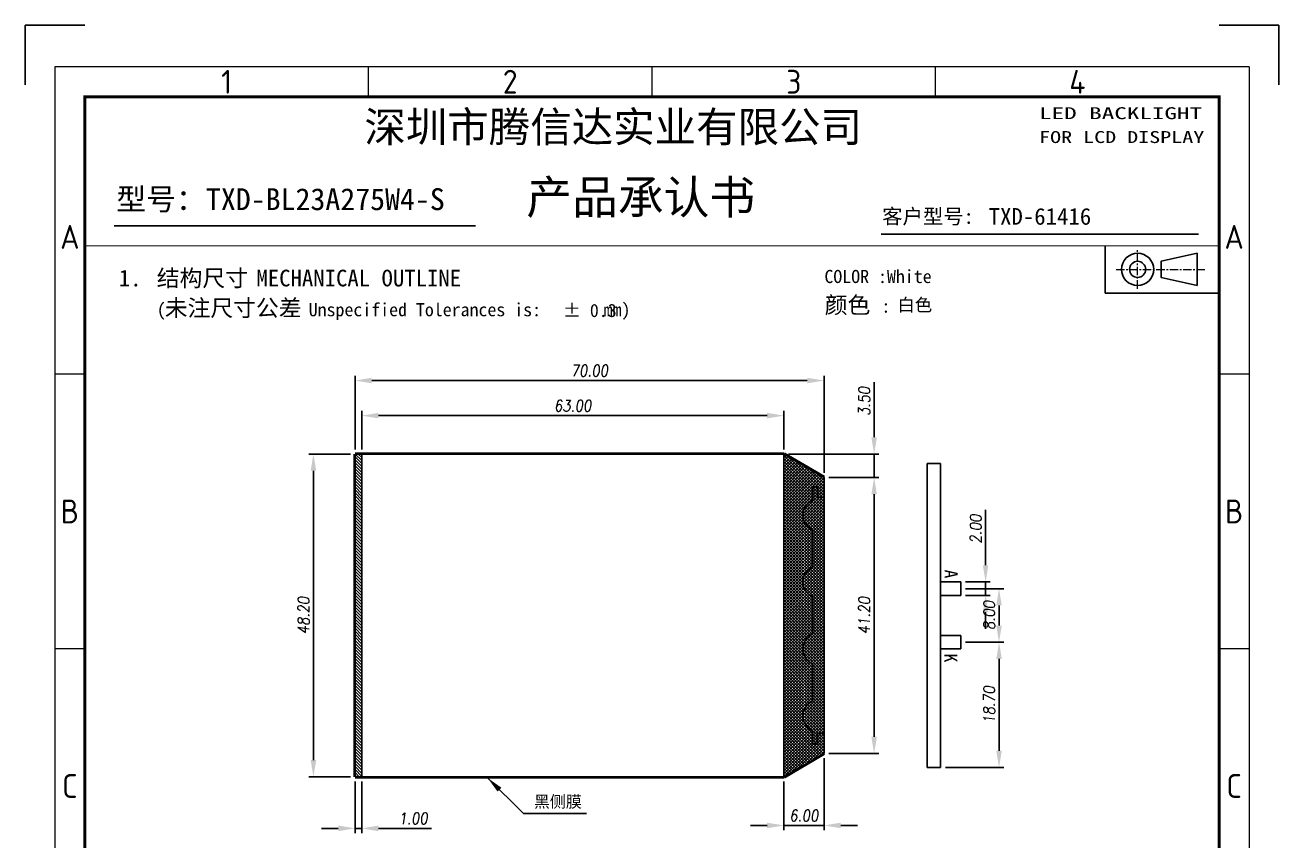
# Model space of a CAD drawing. Header units: millimetres. Extents: x -121 to 67, y 260 to 525.
# Drawn here: x -120.5 to 66.6, y 403.3 to 525.1 of the extents above; entities that cross this region are included whole.
import ezdxf
from ezdxf.enums import TextEntityAlignment as Align
from ezdxf.lldxf.tags import DXFTag

# ---------------------------------------------------------------- set-up
doc = ezdxf.new("R2010")
doc.units = ezdxf.units.MM
doc.linetypes.add('CENTER', pattern=[2, 1.25, -0.25, 0.25, -0.25])
for name, color, linetype, lineweight in [('CEN', 1, 'CENTER', 9), ('TEXT', 5, 'Continuous', 15), ('图框', 63, 'Continuous', 9)]:
    doc.layers.add(name, color=color, linetype=linetype, lineweight=lineweight)
doc.styles.add('ISO Proportional', font='isocp.shx')
doc.styles.add('ROMANS', font='romans.shx', dxfattribs={"width": 0.85, "oblique": 8})
doc.styles.add('STYLE1', font='')
doc.styles.get('STYLE1').set_extended_font_data('SimSun')
tags = doc.linetypes.add('CENTER2', pattern=[1.125, 0.75, -0.125, 0.125, -0.125]).pattern_tags.tags
tags[10:11] = [DXFTag(74, 4), DXFTag(75, 0), DXFTag(340, '0'), DXFTag(46, 1.0), DXFTag(50, 0.0), DXFTag(44, 0.0), DXFTag(45, 0.0)]
tags[8:9] = [DXFTag(74, 4), DXFTag(75, 0), DXFTag(340, '0'), DXFTag(46, 1.0), DXFTag(50, 0.0), DXFTag(44, 0.0), DXFTag(45, 0.0)]
tags[6:7] = [DXFTag(74, 4), DXFTag(75, 0), DXFTag(340, '0'), DXFTag(46, 1.0), DXFTag(50, 0.0), DXFTag(44, 0.0), DXFTag(45, 0.0)]
tags[4:5] = [DXFTag(74, 4), DXFTag(75, 0), DXFTag(340, '0'), DXFTag(46, 1.0), DXFTag(50, 0.0), DXFTag(44, 0.0), DXFTag(45, 0.0)]
doc.dimstyles.new('ISO-25', dxfattribs={"dimtxt": 2.5, "dimasz": 2.5, "dimexe": 1.25, "dimexo": 0.625, "dimtad": 1, "dimtxsty": 'Standard', "dimcen": 2.5, "dimadec": 0, "dimazin": 0, "dimtfac": 1, "dimtmove": 0, "dimatfit": 3, "dimfxl": 1, "dimarcsym": 0})
doc.dimstyles.new('ISO-25$0', dxfattribs={"dimtxt": 1.7, "dimasz": 2.5, "dimexe": 0.7, "dimexo": 0.7, "dimtad": 1, "dimzin": 1, "dimdsep": 46, "dimtxsty": 'ROMANS', "dimcen": 0.5, "dimclrd": 256, "dimclre": 256, "dimclrt": 256, "dimadec": 0, "dimazin": 0, "dimtp": 1.2, "dimtm": 1.2, "dimtfac": 1, "dimtmove": 0, "dimatfit": 3, "dimfxl": 0.5, "dimtolj": 1, "dimarcsym": 0})

# ---------------------------------------------------------------- blocks, each defined once
blk = doc.blocks.new('asdfasdgdfghghjgjhkhjklqwerwryeyturtuyzxcbxcvnbvbmnsfdgsfd')
at = {"const_width": 0.5}
blk.add_lwpolyline([(20.97, 289.91), (210.97, 289.91), (210.97, 12.91), (20.97, 12.91), (20.97, 289.91)], dxfattribs=at)
at = {"layer": 'Defpoints', "color": 132}
for p, q in [((10.97, 301.91), (10.97, 291.91)), ((20.97, 301.91), (10.97, 301.91)), ((220.97, 301.91), (210.97, 301.91)), ((220.97, 291.91), (220.97, 301.91))]:
    blk.add_line(p, q, dxfattribs=at)
at = {"layer": '图框'}
for p, q in [((215.97, 294.91), (15.97, 294.91)), ((15.97, 294.91), (15.97, 7.91)), ((68.47, 289.91), (68.47, 294.91)), ((115.97, 289.91), (115.97, 294.91)), ((163.47, 289.91), (163.47, 294.91)), ((215.97, 294.91), (215.97, 7.91)), ((210.97, 289.91), (20.97, 289.91)), ((20.97, 289.91), (20.97, 12.91)), ((210.97, 12.91), (210.97, 289.91)), ((20.97, 243.41), (15.97, 243.41)), ((215.97, 243.41), (210.97, 243.41)), ((20.97, 197.41), (15.97, 197.41)), ((215.97, 197.41), (210.97, 197.41))]:
    blk.add_line(p, q, dxfattribs=at)
at = {"layer": '图框', "style": 'ISO Proportional'}
for s, p in [('1', (44.72, 292.41)), ('2', (92.22, 292.41)), ('3', (139.72, 292.41)), ('4', (187.22, 292.41)), ('A', (18.47, 266.41)), ('A', (213.47, 266.41)), ('B', (18.47, 220.41)), ('B', (213.47, 220.41)), ('C', (18.47, 174.41)), ('C', (213.47, 174.41))]:
    blk.add_text(s, height=4, dxfattribs=at).set_placement(p, align=Align.MIDDLE)
blk = doc.blocks.new('*D23')
at = {"color": 6, "lineweight": -2}
for p, q in [((-70.26, 461.72), (-70.26, 467.46)), ((-67.76, 466.76), (-9.76, 466.76)), ((-7.26, 461.72), (-7.26, 467.46))]:
    blk.add_line(p, q, dxfattribs=at)
at = {"color": 6}
for points in [[(-67.76, 467.17), (-67.76, 466.34), (-70.26, 466.76)], [(-9.76, 467.17), (-9.76, 466.34), (-7.26, 466.76)]]:
    blk.add_solid(points, dxfattribs=at)
at = {"layer": 'Defpoints', "color": 0}
for p in [(-7.26, 466.76), (-70.26, 461.02), (-7.26, 461.02)]:
    blk.add_point(p, dxfattribs=at)
at = {"color": 3, "insert": (-38.76, 468.23), "char_height": 1.7, "attachment_point": 5, "style": 'ROMANS'}
blk.add_mtext('\\A1;63.00', dxfattribs=at)
blk = doc.blocks.new('*D24')
at = {"color": 6, "lineweight": -2}
for p, q in [((-71.26, 461.72), (-71.26, 472.7)), ((-3.76, 472), (-68.76, 472)), ((-1.26, 458.22), (-1.26, 472.7))]:
    blk.add_line(p, q, dxfattribs=at)
at = {"color": 6}
for points in [[(-68.76, 472.41), (-68.76, 471.58), (-71.26, 472)], [(-3.76, 472.41), (-3.76, 471.58), (-1.26, 472)]]:
    blk.add_solid(points, dxfattribs=at)
at = {"layer": 'Defpoints', "color": 0}
for p in [(-71.26, 472), (-71.26, 461.02), (-1.26, 457.52)]:
    blk.add_point(p, dxfattribs=at)
at = {"color": 3, "insert": (-36.26, 473.47), "char_height": 1.7, "attachment_point": 5, "style": 'ROMANS'}
blk.add_mtext('\\A1;70.00', dxfattribs=at)
blk = doc.blocks.new('*D25')
at = {"color": 6, "lineweight": -2}
for p, q in [((-71.96, 461.02), (-78.17, 461.02)), ((-77.47, 458.52), (-77.47, 415.32)), ((-71.96, 412.82), (-78.17, 412.82))]:
    blk.add_line(p, q, dxfattribs=at)
at = {"color": 6}
for points in [[(-77.88, 458.52), (-77.05, 458.52), (-77.47, 461.02)], [(-77.88, 415.32), (-77.05, 415.32), (-77.47, 412.82)]]:
    blk.add_solid(points, dxfattribs=at)
at = {"layer": 'Defpoints', "color": 0}
for p in [(-71.26, 461.02), (-77.47, 412.82), (-71.26, 412.82)]:
    blk.add_point(p, dxfattribs=at)
at = {"color": 3, "insert": (-78.94, 436.92), "char_height": 1.7, "attachment_point": 5, "rotation": 90, "style": 'ROMANS'}
blk.add_mtext('\\A1;48.20', dxfattribs=at)
blk = doc.blocks.new('*D26')
at = {"color": 6, "lineweight": -2}
for p, q in [((-71.26, 412.12), (-71.26, 404.43)), ((-70.26, 412.12), (-70.26, 404.43)), ((-73.76, 405.13), (-76.26, 405.13)), ((-71.26, 405.13), (-70.26, 405.13)), ((-67.76, 405.13), (-59.87, 405.13))]:
    blk.add_line(p, q, dxfattribs=at)
at = {"color": 6}
for points in [[(-73.76, 405.55), (-73.76, 404.71), (-71.26, 405.13)], [(-67.76, 405.55), (-67.76, 404.71), (-70.26, 405.13)]]:
    blk.add_solid(points, dxfattribs=at)
at = {"layer": 'Defpoints', "color": 0}
for p in [(-71.26, 412.82), (-70.26, 412.82), (-70.26, 405.13)]:
    blk.add_point(p, dxfattribs=at)
at = {"color": 3, "insert": (-62.57, 406.61), "char_height": 1.7, "attachment_point": 5, "style": 'ROMANS'}
blk.add_mtext('\\A1;1.00', dxfattribs=at)
blk = doc.blocks.new('*D27')
at = {"color": 6, "lineweight": -2}
for p, q in [((-1.26, 415.62), (-1.26, 404.87)), ((-7.26, 412.12), (-7.26, 404.87)), ((-9.76, 405.57), (-12.26, 405.57)), ((-1.26, 405.57), (-7.26, 405.57)), ((1.24, 405.57), (3.74, 405.57))]:
    blk.add_line(p, q, dxfattribs=at)
at = {"color": 6}
for points in [[(-9.76, 405.98), (-9.76, 405.15), (-7.26, 405.57)], [(1.24, 405.98), (1.24, 405.15), (-1.26, 405.57)]]:
    blk.add_solid(points, dxfattribs=at)
at = {"layer": 'Defpoints', "color": 0}
for p in [(-1.26, 416.32), (-7.26, 412.82), (-7.26, 405.57)]:
    blk.add_point(p, dxfattribs=at)
at = {"color": 3, "insert": (-4.26, 407.04), "char_height": 1.7, "attachment_point": 5, "style": 'ROMANS'}
blk.add_mtext('\\A1;6.00', dxfattribs=at)
blk = doc.blocks.new('*D28')
at = {"color": 6, "lineweight": -2}
for p, q in [((-0.56, 457.52), (6.91, 457.52)), ((6.21, 455.02), (6.21, 418.82)), ((-0.56, 416.32), (6.91, 416.32))]:
    blk.add_line(p, q, dxfattribs=at)
at = {"color": 6}
for points in [[(5.8, 455.02), (6.63, 455.02), (6.21, 457.52)], [(5.8, 418.82), (6.63, 418.82), (6.21, 416.32)]]:
    blk.add_solid(points, dxfattribs=at)
at = {"layer": 'Defpoints', "color": 0}
for p in [(-1.26, 457.52), (-1.26, 416.32), (6.21, 416.32)]:
    blk.add_point(p, dxfattribs=at)
at = {"color": 3, "insert": (4.74, 436.92), "char_height": 1.7, "attachment_point": 5, "rotation": 90, "style": 'ROMANS'}
blk.add_mtext('\\A1;41.20', dxfattribs=at)
blk = doc.blocks.new('*D29')
at = {"color": 6, "lineweight": -2}
for p, q in [((6.21, 463.52), (6.21, 471.77)), ((-6.56, 461.02), (6.91, 461.02)), ((6.21, 457.52), (6.21, 461.02)), ((-0.56, 457.52), (6.91, 457.52)), ((6.21, 455.02), (6.21, 452.52))]:
    blk.add_line(p, q, dxfattribs=at)
at = {"color": 6}
for points in [[(5.8, 463.52), (6.63, 463.52), (6.21, 461.02)], [(5.8, 455.02), (6.63, 455.02), (6.21, 457.52)]]:
    blk.add_solid(points, dxfattribs=at)
at = {"layer": 'Defpoints', "color": 0}
for p in [(-7.26, 461.02), (6.21, 461.02), (-1.26, 457.52)]:
    blk.add_point(p, dxfattribs=at)
at = {"color": 3, "insert": (4.74, 468.89), "char_height": 1.7, "attachment_point": 5, "rotation": 90, "style": 'ROMANS'}
blk.add_mtext('\\A1;3.50', dxfattribs=at)
blk = doc.blocks.new('*D33')
at = {"color": 6, "lineweight": -2}
for p, q in [((19.84, 440.92), (25.55, 440.92)), ((24.85, 438.42), (24.85, 435.42)), ((19.84, 432.92), (25.55, 432.92))]:
    blk.add_line(p, q, dxfattribs=at)
at = {"color": 6}
for points in [[(24.44, 438.42), (25.27, 438.42), (24.85, 440.92)], [(24.44, 435.42), (25.27, 435.42), (24.85, 432.92)]]:
    blk.add_solid(points, dxfattribs=at)
at = {"layer": 'Defpoints', "color": 0}
for p in [(19.14, 440.92), (19.14, 432.92), (24.85, 432.92)]:
    blk.add_point(p, dxfattribs=at)
at = {"color": 3, "insert": (23.38, 436.92), "char_height": 1.7, "attachment_point": 5, "rotation": 90, "style": 'ROMANS'}
blk.add_mtext('\\A1;8.00', dxfattribs=at)
blk = doc.blocks.new('*D34')
at = {"color": 6, "lineweight": -2}
for p, q in [((22.85, 444.42), (22.85, 452.71)), ((19.84, 441.92), (23.55, 441.92)), ((22.85, 439.92), (22.85, 441.92)), ((19.84, 439.92), (23.55, 439.92)), ((22.85, 437.42), (22.85, 434.92))]:
    blk.add_line(p, q, dxfattribs=at)
at = {"color": 6}
for points in [[(22.43, 444.42), (23.26, 444.42), (22.85, 441.92)], [(22.43, 437.42), (23.26, 437.42), (22.85, 439.92)]]:
    blk.add_solid(points, dxfattribs=at)
at = {"layer": 'Defpoints', "color": 0}
for p in [(19.14, 441.92), (22.85, 441.92), (19.14, 439.92)]:
    blk.add_point(p, dxfattribs=at)
at = {"color": 3, "insert": (21.37, 449.82), "char_height": 1.7, "attachment_point": 5, "rotation": 90, "style": 'ROMANS'}
blk.add_mtext('\\A1;2.00', dxfattribs=at)
blk = doc.blocks.new('*D35')
at = {"color": 6, "lineweight": -2}
for p, q in [((19.84, 432.92), (25.55, 432.92)), ((24.85, 430.42), (24.85, 416.72)), ((16.84, 414.22), (25.55, 414.22))]:
    blk.add_line(p, q, dxfattribs=at)
at = {"color": 6}
for points in [[(24.44, 430.42), (25.27, 430.42), (24.85, 432.92)], [(24.44, 416.72), (25.27, 416.72), (24.85, 414.22)]]:
    blk.add_solid(points, dxfattribs=at)
at = {"layer": 'Defpoints', "color": 0}
for p in [(19.14, 432.92), (16.14, 414.22), (24.85, 414.22)]:
    blk.add_point(p, dxfattribs=at)
at = {"color": 3, "insert": (23.38, 423.57), "char_height": 1.7, "attachment_point": 5, "rotation": 90, "style": 'ROMANS'}
blk.add_mtext('\\A1;18.70', dxfattribs=at)

msp = doc.modelspace()

# ---------------------------------------------------------------- hatches: boundary and pattern name
h = msp.add_hatch()
h.set_pattern_fill('ANSI31', color=256, scale=0.1, angle=-90, style=0)
h.set_pattern_definition([(315, (-405.3553, 679.29074), (0.2245064, 0.2245064), [])])
h.paths.add_polyline_path([(-70.264, 461.021), (-71.264, 461.021), (-71.264, 412.821), (-70.264, 412.821)])
h = msp.add_hatch()
h.set_pattern_fill('ANSI37', color=5, scale=0.1, angle=-90, style=0)
h.set_pattern_definition([(315, (-405.3553, 679.29074), (0.2245064, 0.2245064), []), (45, (-405.3553, 679.29074), (-0.2245064, 0.2245064), [])])
h.paths.add_polyline_path([(-1.264, 454.521), (-2.264, 454.521), (-2.264, 456.121), (-2.914, 456.121), (-2.914, 454.171, 0.6666667), (-2.914, 449.671), (-2.914, 444.171, 0.6666667), (-2.914, 439.671), (-2.914, 434.171, 0.6666667), (-2.914, 429.671), (-2.914, 424.171, 0.6666667), (-2.914, 419.671), (-2.914, 417.721), (-2.264, 417.721), (-2.264, 419.321), (-1.264, 419.321)], flags=17)
h.paths.add_polyline_path([(-7.264, 412.821), (-1.264, 416.321), (-1.264, 419.321), (-2.264, 419.321), (-2.264, 417.721), (-2.914, 417.721), (-2.914, 419.671, -0.6666667), (-2.914, 424.171), (-2.914, 429.671, -0.6666667), (-2.914, 434.171), (-2.914, 439.671, -0.6666667), (-2.914, 444.171), (-2.914, 449.671, -0.6666667), (-2.914, 454.171), (-2.914, 456.121), (-2.264, 456.121), (-2.264, 454.521), (-1.264, 454.521), (-1.264, 457.521), (-7.264, 461.021)])

# ---------------------------------------------------------------- linework, layer by layer
at = {"color": 3}
for p, q in [((-107.208, 495.121), (-53.282, 495.121)), ((7.263, 493.859), (54.609, 493.859))]:
    msp.add_line(p, q, dxfattribs=at)
for p, q in [((40.671, 485.058), (40.671, 492.107)), ((40.671, 485.058), (57.735, 485.058)), ((-71.264, 412.821), (-71.264, 461.021)), ((-71.264, 461.021), (-7.264, 461.021)), ((-70.264, 412.821), (-70.264, 461.021)), ((-7.264, 461.021), (-7.264, 412.821)), ((-1.264, 457.521), (-7.264, 461.021)), ((14.141, 459.621), (14.141, 414.221)), ((14.141, 459.621), (16.141, 459.621)), ((16.141, 459.621), (16.141, 414.221)), ((-1.264, 457.521), (-1.264, 454.521)), ((-2.914, 456.121), (-2.914, 454.171)), ((-2.264, 456.121), (-2.914, 456.121)), ((-2.264, 456.121), (-2.264, 454.521)), ((-1.264, 454.521), (-2.264, 454.521)), ((-1.264, 419.321), (-1.264, 454.521)), ((-2.914, 449.671), (-2.914, 444.171)), ((-2.914, 439.671), (-2.914, 434.171)), ((16.141, 433.921), (19.141, 433.921)), ((19.141, 431.921), (19.141, 433.921)), ((16.141, 431.921), (19.141, 431.921)), ((-2.914, 429.671), (-2.914, 424.171)), ((-2.914, 419.671), (-2.914, 417.721)), ((-2.264, 419.321), (-2.264, 417.721)), ((-1.264, 419.321), (-2.264, 419.321)), ((-1.264, 419.321), (-1.264, 416.321)), ((-2.264, 417.721), (-2.914, 417.721)), ((-1.264, 416.321), (-7.264, 412.821)), ((14.141, 414.221), (16.141, 414.221)), ((-7.264, 412.821), (-71.264, 412.821))]:
    msp.add_line(p, q)
at = {"color": 3, "linetype": 'CENTER2'}
for p, q in [((-71.414, 412.821), (-71.414, 461.021)), ((-71.264, 461.171), (-7.264, 461.171)), ((-1.189, 457.65), (-7.189, 461.15)), ((-1.189, 416.191), (-7.189, 412.691)), ((-7.264, 412.671), (-71.264, 412.671))]:
    msp.add_line(p, q, dxfattribs=at)
at = {"color": 1}
for p, q in [((16.141, 441.921), (19.141, 441.921)), ((19.141, 439.921), (19.141, 441.921)), ((16.141, 439.921), (19.141, 439.921))]:
    msp.add_line(p, q, dxfattribs=at)
at = {"const_width": 0.178}
msp.add_lwpolyline([(-111.594, 492.107), (57.714, 492.107)], dxfattribs=at)
msp.add_lwpolyline([(54.41, 491.005), (49.037, 489.802), (49.037, 487.396), (54.41, 486.193)], close=True)
for radius in [2.406, 1.203]:
    msp.add_circle((45.535, 488.599), radius)
for centre in [(-1.977, 451.921), (-1.977, 441.921), (-1.977, 431.921), (-1.977, 421.921)]:
    msp.add_arc(centre, 2.438, 112.61986, 247.38014)
at = {"layer": 'CEN'}
for p, q in [((45.535, 485.712), (45.535, 491.486)), ((42.327, 488.599), (55.615, 488.599))]:
    msp.add_line(p, q, dxfattribs=at)

# ---------------------------------------------------------------- block references
at = {"lineweight": 50, "xscale": 0.8910880771437348, "yscale": 0.8910880771430811, "zscale": 0.8910880771434533}
msp.add_blockref('asdfasdgdfghghjgjhkhjklqwerwryeyturtuyzxcbxcvnbvbmnsfdgsfd', (-130.279, 256.048), dxfattribs=at)

# ---------------------------------------------------------------- texts
at = {"color": 7, "style": 'STYLE1'}
msp.add_text('%%P 0.3', height=1.9604, dxfattribs=at).set_placement((-36.214, 481.483), align=Align.CENTER)
at = {"attachment_point": 1}
for s, insert, char_height, width in [('\\pt27.48;{\\fSimHei|b0|i0|c134|p2;\\H1.05x;深圳市腾信达实业有限公司}', (-69.865, 512.141), 4.32145, 92.46552), ('\\pt30.2249;{\\fSimHei|b0|i0|c134|p2;\\H0.9004x;产品承认书}', (-45.693, 501.889), 5.56075, 39.96955), ('\\pt30.29;{\\fSimSun|b0|i0|c134|p2;\\H0.4x;\\C3;客户型号:  }', (7.409, 497.623), 5.57228, 37.99361), ('TXD-61416', (23.305, 497.76), 2.5, 27.32143), ('{\\fSimSun|b0|i0|c134|p2;\\H1.2x;黑\\fSimSun|b0|i0|c134|p54;\\H1.018x;侧膜}', (-44.55, 410.01), 1.44, 11.98957)]:
    msp.add_mtext(s, dxfattribs=dict(at, insert=insert, char_height=char_height, width=width))
at = {"color": 3, "insert": (-106.908, 500.715), "char_height": 3.2747, "width": 54.12705, "attachment_point": 1}
msp.add_mtext('{\\fSimHei|b0|i0|c134|p2;型号：TXD-BL23A275W4-S}', dxfattribs=at)
at = {"color": 3, "char_height": 1.93179, "attachment_point": 1, "rotation": 270}
for s, insert, width in [('{\\fSimSun|b0|i0|c134|p2;A}', (18.661, 443.769), 2.11719), ('{\\fSimSun|b0|i0|c134|p2;K}', (18.641, 431.234), 1.856033534863854e-12)]:
    msp.add_mtext(s, dxfattribs=dict(at, insert=insert, width=width))
at = {"layer": 'TEXT', "color": 0}
for s, width, p, p2 in [('LED BACKLIGHT', 1.106351, (30.832, 511.027), (55.148, 511.027)), ('FOR LCD DISPLAY', 0.965233, (30.832, 507.463), (55.487, 507.463))]:
    msp.add_text(s, height=1.7821, dxfattribs=dict(at, width=width)).set_placement(p, p2, align=Align.FIT)
at = {"layer": 'TEXT', "color": 0, "style": 'STYLE1'}
for s, height, p in [('1.', 2.4951, (-106.517, 486.053)), ('结构尺寸', 2.4951, (-100.847, 486.053)), ('MECHANICAL OUTLINE', 2.49507, (-85.978, 486.053)), ('COLOR :White', 1.96041, (-1.208, 486.557)), ('颜色', 2.4951, (-1.16, 482.035)), ('(                Unspecified Tolerances is:       mm)', 1.96041, (-100.845, 481.597)), ('未注尺寸公差', 2.4951, (-99.656, 481.597)), (':', 1.96, (7.298, 482.135))]:
    msp.add_text(s, height=height, dxfattribs=at).set_placement(p)
at = {"layer": 'TEXT', "color": 0, "insert": (9.69, 484.246), "char_height": 1.8979, "width": 15.15094, "attachment_point": 1, "style": 'STYLE1'}
msp.add_mtext('白色', dxfattribs=at)

# ---------------------------------------------------------------- dimensions: what is measured, and where the dimension line sits
for base, p1, p2, picture, middle in [((-71.264, 471.998), (-1.264, 457.521), (-71.264, 461.021), '*D24', (-36.264, 473.473)), ((-7.264, 466.757), (-70.264, 461.021), (-7.264, 461.021), '*D23', (-38.764, 468.232)), ((-7.264, 405.567), (-1.264, 416.321), (-7.264, 412.821), '*D27', (-4.264, 407.042)), ((-70.264, 405.131), (-71.264, 412.821), (-70.264, 412.821), '*D26', (-62.569, 406.606))]:
    dim = msp.add_linear_dim(base=base, p1=p1, p2=p2, dimstyle='ISO-25$0', override={"dimclrd": 6, "dimclre": 6, "dimclrt": 3, "dimfxl": 1.25})
    dim.commit()
    dim.dimension.update_dxf_attribs({"geometry": picture, "text_midpoint": middle})
for base, p1, p2, picture, middle in [((6.214, 461.021), (-1.264, 457.521), (-7.264, 461.021), '*D29', (4.739, 468.893)), ((-77.467, 412.821), (-71.264, 461.021), (-71.264, 412.821), '*D25', (-78.942, 436.921)), ((6.214, 416.321), (-1.264, 457.521), (-1.264, 416.321), '*D28', (4.739, 436.921)), ((22.846, 441.921), (19.141, 439.921), (19.141, 441.921), '*D34', (21.371, 449.816)), ((24.853, 432.921), (19.141, 440.921), (19.141, 432.921), '*D33', (23.378, 436.921)), ((24.853, 414.221), (19.141, 432.921), (16.141, 414.221), '*D35', (23.378, 423.571))]:
    dim = msp.add_linear_dim(base=base, p1=p1, p2=p2, angle=270, dimstyle='ISO-25$0', override={"dimclrd": 6, "dimclre": 6, "dimclrt": 3, "dimfxl": 1.25})
    dim.commit()
    dim.dimension.update_dxf_attribs({"geometry": picture, "text_midpoint": middle})

# ---------------------------------------------------------------- leaders
at = {"color": 6}
msp.add_leader([(-51.472, 412.653), (-46.094, 407.37), (-36.708, 407.37)], dimstyle='ISO-25', override={"dimgap": 0.625, "dimtad": 0}, dxfattribs=at)

doc.saveas('drawing.dxf')
